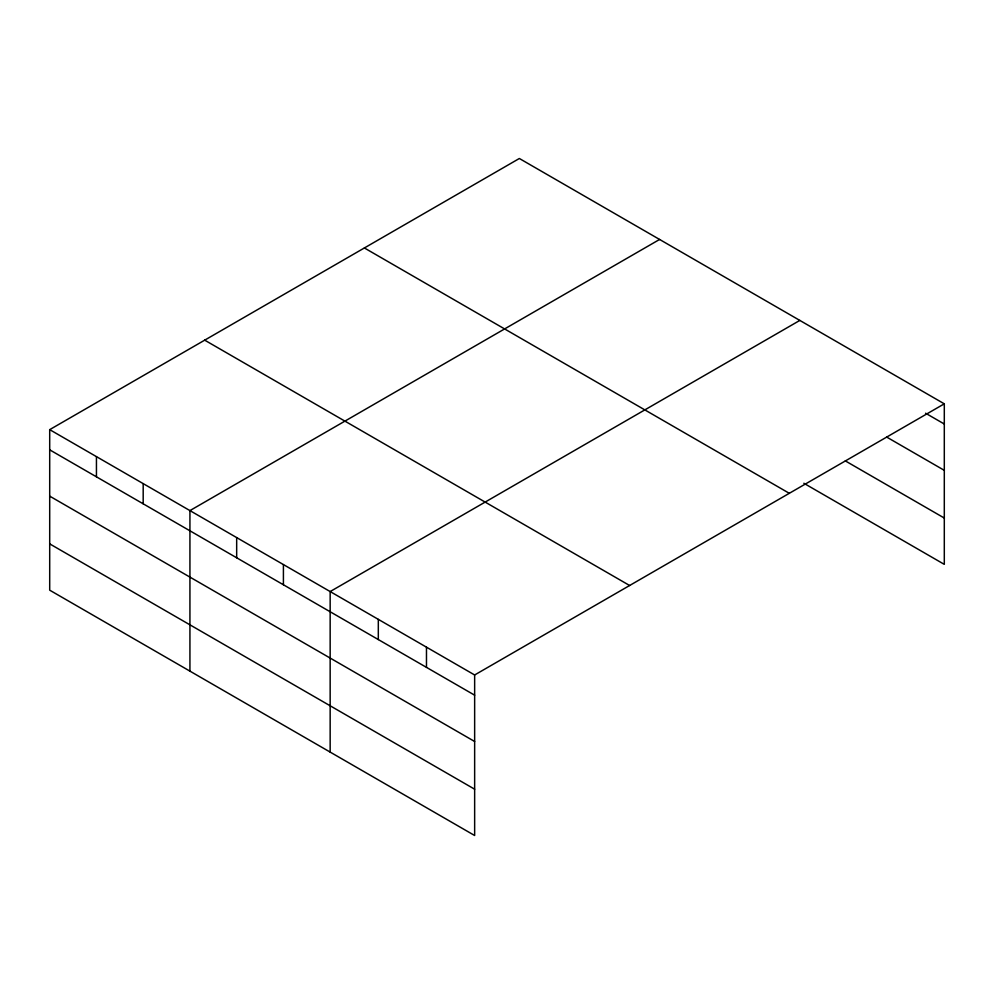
<?xml version="1.0" encoding="UTF-8"?>
<svg xmlns="http://www.w3.org/2000/svg" width="994" height="994" viewBox="0 0 994 994"><rect width="100%" height="100%" fill="white"/><g stroke="black" fill="none" stroke-linecap="round" stroke-linejoin="round"><path stroke-width="1.49" d="M944.3 403.825L474.647 674.976L474.647 835.507L49.7 590.175L49.7 429.644L519.353 158.493L944.3 403.825L944.3 564.356L803.835 483.258M659.594 239.455L189.929 510.605L189.929 671.136M799.822 320.416L330.157 591.567L330.157 752.098M925.576 413.206L944.3 424.016M886.772 437.124L944.3 470.336M845.31 460.893L944.3 518.048M364.376 247.966L789.311 493.31M204.689 340.159L629.624 585.503M49.7 429.644L474.647 674.976M49.7 449.835L474.647 695.179M49.7 496.143L474.647 741.487M49.7 543.867L474.647 789.199M426.476 647.181L426.476 667.372M378.316 619.374L378.316 639.564M283.414 564.58L283.414 584.77M236.671 537.592L236.671 557.783M143.186 483.618L143.186 503.809M96.443 456.631L96.443 476.822"/></g></svg>
